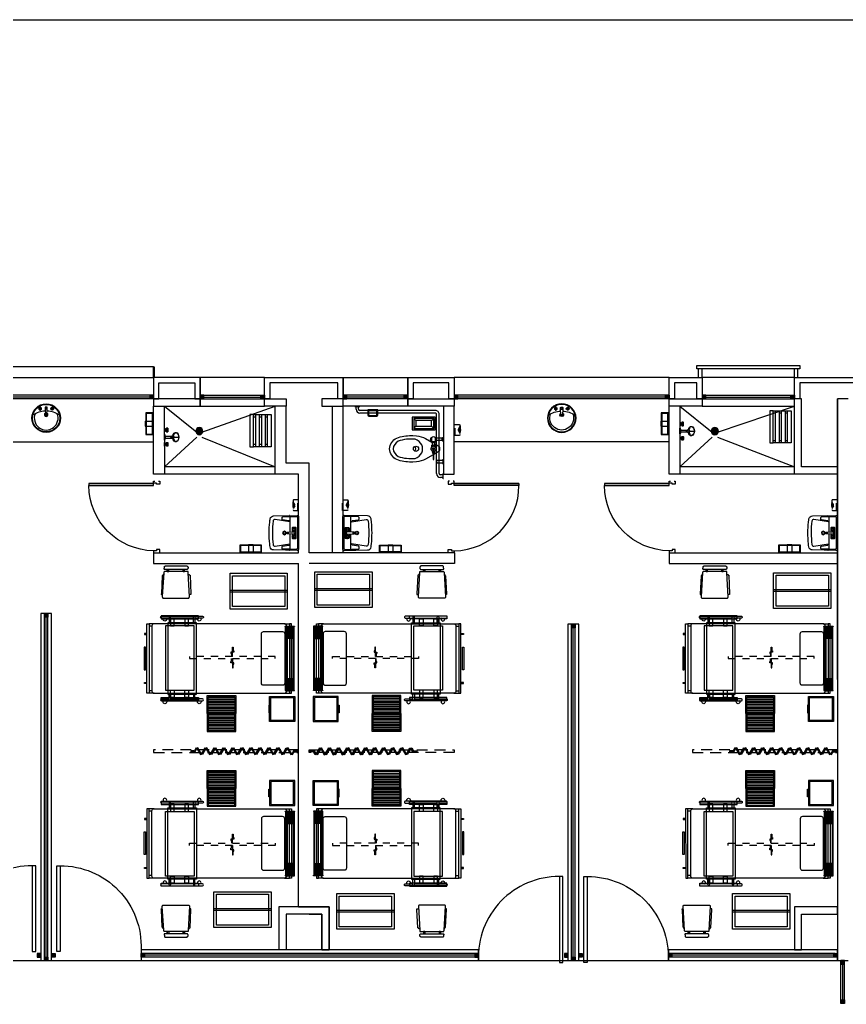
# Model space of a CAD drawing. Header units: millimetres. Extents: x 2523 to 2756, y 378 to 482.
# Drawn here: x 2687.76 to 2699.3, y 462.37 to 476.13 of the extents above; entities that cross this region are included whole.
import ezdxf

# ---------------------------------------------------------------- set-up
doc = ezdxf.new("R2010")
doc.units = ezdxf.units.MM
for name, pattern in [('H100', [0.24, 0.15, -0.09]), ('HIDDE50', [0.08, 0.05, -0.03]), ('HIDDEN2', [0.1875, 0.125, -0.0625])]:
    doc.linetypes.add(name, pattern=pattern)
doc.layers.get('Defpoints').update_dxf_attribs({"color": 8})
for name, color, linetype in [('CANCEL', 6, 'Continuous'), ('MOBILIARIO', 161, 'Continuous'), ('MOBSANIT', 161, 'Continuous'), ('PROYECC', 7, 'H100')]:
    doc.layers.add(name, color=color, linetype=linetype)

# ---------------------------------------------------------------- blocks, each defined once
blk = doc.blocks.new('PK120')
at = {"layer": 'CANCEL'}
blk.add_lwpolyline([(1.178, -0.025), (1.178, 1.175), (1.131, 1.175), (1.131, -0.025), (1.178, -0.025), (1.178, 1.165)], dxfattribs=at)
blk.add_arc((1.124, 0.05), 1.125, 89.6506, 182.5573, dxfattribs=at)
blk = doc.blocks.new('91040269')
at = {"color": 8}
for p, q in [((0, -0.05), (0, -0.083)), ((0, -0.133), (0, -0.167)), ((0.03, -0.05), (0.03, -0.083)), ((0.03, -0.133), (0.03, -0.167)), ((0.42, -0.083), (0.42, -0.05)), ((0.42, -0.167), (0.42, -0.133)), ((0.45, -0.083), (0.45, -0.05)), ((0.45, -0.167), (0.45, -0.133)), ((0, -0.217), (0, -0.25)), ((0.03, -0.217), (0.03, -0.25)), ((0.42, -0.25), (0.42, -0.217)), ((0.45, -0.25), (0.45, -0.217))]:
    blk.add_line(p, q, dxfattribs=at)
for points in [[(0.45, -0.05), (0.45, 0), (0, 0), (0, -0.05)], [(0.45, -0.133), (0.45, -0.083), (0, -0.083), (0, -0.133)], [(0.45, -0.217), (0.45, -0.167), (0, -0.167), (0, -0.217)], [(0.45, -0.25), (0.45, -0.3), (0, -0.3), (0, -0.25)]]:
    blk.add_lwpolyline(points, close=True)
blk = doc.blocks.new('CH2S')
at = {"color": 8}
for points in [[(-0.01, 0.031), (-0.013, 0.034), (-0.034, 0.012), (-0.031, 0.009)], [(0.006, 0.029), (0.003, 0.032), (-0.032, -0.004), (-0.029, -0.006)], [(0.032, 0.004), (0.029, 0.006), (-0.006, -0.03), (-0.003, -0.032)], [(0.034, -0.012), (0.031, -0.01), (0.01, -0.031), (0.013, -0.034)]]:
    blk.add_lwpolyline(points, close=True, dxfattribs=at)
for points in [[(0.022, 0.028), (0.018, 0.031), (-0.031, -0.019), (-0.027, -0.022), (0.022, 0.028)], [(0.03, 0.019), (0.027, 0.022), (-0.022, -0.028), (-0.019, -0.031), (0.03, 0.019)]]:
    blk.add_lwpolyline(points, dxfattribs=at)
for radius in [0.05, 0.04]:
    blk.add_circle((0, 0), radius)
blk = doc.blocks.new('MESA_PUENTE')
at = {"linetype": 'Continuous'}
for points in [[(-26, 59), (26, 59), (26, 55), (-26, 55)], [(-20, 45), (20, 45), (20, -45), (-20, -45)], [(-12, 55), (-7, 55), (-7, 45), (-12, 45)], [(8, 55), (13, 55), (13, 45), (8, 45)], [(-26, -59), (26, -59), (26, -55), (-26, -55)], [(-12, -55), (-7, -55), (-7, -45), (-12, -45)], [(8, -55), (13, -55), (13, -45), (8, -45)]]:
    blk.add_lwpolyline(points, close=True, dxfattribs=at)
blk = doc.blocks.new('36211652')
at = {"color": 8}
for points in [[(-0.442, -0.224), (-0.442, -0.329, -1), (-0.467, -0.329), (-0.467, 0.246, -1), (-0.442, 0.246), (-0.442, 0.139)], [(0.688, -0.224), (0.688, -0.329, 1), (0.713, -0.329), (0.713, 0.246, 1), (0.688, 0.246), (0.688, 0.139)]]:
    blk.add_lwpolyline(points, format="xyb", dxfattribs=at)
for points in [[(-0.377, 0.119), (-0.452, 0.119, -1), (-0.452, 0.139), (-0.377, 0.139)], [(0.623, 0.119), (0.698, 0.119, 1), (0.698, 0.139), (0.623, 0.139)], [(-0.377, -0.201), (-0.452, -0.201, 1), (-0.452, -0.221), (-0.377, -0.221)], [(0.623, -0.201), (0.698, -0.201, -1), (0.698, -0.221), (0.623, -0.221)]]:
    blk.add_lwpolyline(points, format="xyb")
blk.add_lwpolyline([(-0.377, -0.241), (-0.377, 0.159), (0.623, 0.159), (0.623, -0.241)], close=True)
for points in [[(-0.442, 0.119), (-0.442, -0.201)], [(0.688, 0.119), (0.688, -0.201)]]:
    blk.add_lwpolyline(points, dxfattribs=at)
for centre in [(-0.484, 0.199), (0.671, 0.199), (-0.484, -0.281), (0.671, -0.281)]:
    blk.add_arc(centre, 0.025, 45.573, 314.427, dxfattribs=at)
blk = doc.blocks.new('37830054')
for points in [[(0.6, 0.015), (0.6, 0.145), (0.59, 0.145), (0.59, 0.095), (0.58, 0.095), (0.58, 0.075), (0.6, 0.075), (0.61, 0.075), (0.62, 0.075), (0.62, 0.055), (0.61, 0.055), (0.61, 0.015)], [(0.6, -0.015), (0.6, -0.145), (0.59, -0.145), (0.59, -0.095), (0.58, -0.095), (0.58, -0.075), (0.6, -0.075), (0.61, -0.075), (0.62, -0.075), (0.62, -0.055), (0.61, -0.055), (0.61, -0.015)]]:
    blk.add_lwpolyline(points)
at = {"color": 8, "linetype": 'HIDDE50'}
blk.add_lwpolyline([(0, -0.015), (0, 0.015), (1.2, 0.015), (1.2, -0.015)], close=True, dxfattribs=at)
blk = doc.blocks.new('BU')
for points in [[(0, -0.175), (0.35, -0.175), (0.35, 0.175), (0, 0.175)], [(0.016, -0.16), (0.335, -0.16), (0.335, 0.16), (0.016, 0.16)], [(0.35, 0.053), (0.361, 0.053), (0.361, -0.053), (0.35, -0.053)]]:
    blk.add_lwpolyline(points, close=True)
blk = doc.blocks.new('31640053')
at = {"color": 8}
for p, q in [((-0.939, 0.458), (-1.009, 0.458)), ((-0.969, 0.423), (-1.009, 0.423)), ((0.881, 0.458), (0.951, 0.458)), ((0.911, 0.423), (0.951, 0.423)), ((-0.969, -0.477), (-1.009, -0.477)), ((-0.939, -0.512), (-1.009, -0.512)), ((0.881, -0.512), (0.951, -0.512)), ((0.911, -0.477), (0.951, -0.477))]:
    blk.add_line(p, q, dxfattribs=at)
for points in [[(-1.009, -0.512), (-1.039, -0.512), (-1.039, 0.458), (-1.009, 0.458)], [(0.951, -0.512), (0.981, -0.512), (0.981, 0.458), (0.951, 0.458)]]:
    blk.add_lwpolyline(points, close=True)
blk.add_lwpolyline([(0.881, 0.458, -0.414214), (0.911, 0.428), (0.911, -0.482, -0.414214), (0.881, -0.512), (-0.939, -0.512, -0.414214), (-0.969, -0.482), (-0.969, 0.428, -0.414214), (-0.939, 0.458)], format="xyb", close=True)
blk.add_lwpolyline([(-0.944, -0.372, 0.414214), (-0.914, -0.402), (-0.649, -0.402, 0.414214), (-0.619, -0.372), (-0.619, 0.318, 0.414214), (-0.649, 0.348), (-0.914, 0.348, 0.414214), (-0.944, 0.318)], format="xyb", close=True, dxfattribs=at)
for points in [[(0.981, 0.323), (1.016, 0.323), (1.016, 0.308), (0.981, 0.308)], [(0.981, -0.377), (1.016, -0.377), (1.016, -0.362), (0.981, -0.362)]]:
    blk.add_lwpolyline(points)
at = {"layer": 'MOBILIARIO'}
blk.add_lwpolyline([(1, -0.188), (1, 0.129), (1.02, 0.129), (1.02, -0.188)], close=True, dxfattribs=at)
blk = doc.blocks.new('33520105')
at = {"color": 8}
for p, q in [((-0.195, 0.214), (0.175, 0.214)), ((-0.195, 0.192), (0.175, 0.192)), ((-0.195, 0.17), (0.175, 0.17)), ((-0.195, 0.148), (0.175, 0.148)), ((-0.195, 0.126), (0.175, 0.126)), ((-0.195, 0.104), (0.175, 0.104)), ((-0.195, 0.082), (0.175, 0.082)), ((-0.195, 0.06), (0.175, 0.06)), ((-0.195, 0.038), (0.175, 0.038)), ((-0.195, -0.036), (0.175, -0.036)), ((-0.195, -0.058), (0.175, -0.058)), ((-0.195, -0.08), (0.175, -0.08)), ((-0.195, -0.102), (0.175, -0.102)), ((-0.195, -0.124), (0.175, -0.124)), ((-0.195, -0.146), (0.175, -0.146)), ((-0.195, -0.168), (0.175, -0.168)), ((-0.195, -0.19), (0.175, -0.19)), ((-0.195, -0.212), (0.175, -0.212))]:
    blk.add_line(p, q, dxfattribs=at)
blk.add_lwpolyline([(-0.21, 0.001), (0.19, 0.001), (0.19, 0.251), (-0.21, 0.251)], close=True)
for points in [[(-0.195, 0.236), (-0.195, 0.016), (0.175, 0.016), (0.175, 0.236)], [(-0.195, -0.234), (-0.195, -0.014), (0.175, -0.014), (0.175, -0.234)]]:
    blk.add_lwpolyline(points, close=True, dxfattribs=at)
blk.add_lwpolyline([(0.19, 0.001), (0.19, -0.249), (-0.21, -0.249), (-0.21, 0.001)], dxfattribs=at)
blk = doc.blocks.new('76190058G')
for points in [[(0.06, -0.007), (0.01, -0.007), (0.01, 0.008), (0.069, 0.008), (0.096, -0.04), (0.083, -0.047)], [(0.159, 0.04), (0.109, -0.047), (0.096, -0.04), (0.146, 0.047)], [(0.159, 0.04), (0.209, -0.047), (0.222, -0.04), (0.172, 0.047)], [(0.285, 0.04), (0.235, -0.047), (0.222, -0.04), (0.272, 0.047)], [(0.285, 0.04), (0.335, -0.047), (0.348, -0.04), (0.298, 0.047)], [(0.411, 0.04), (0.361, -0.047), (0.348, -0.04), (0.398, 0.047)], [(0.411, 0.04), (0.461, -0.047), (0.474, -0.04), (0.424, 0.047)], [(0.537, 0.04), (0.487, -0.047), (0.474, -0.04), (0.524, 0.047)], [(0.537, 0.04), (0.587, -0.047), (0.6, -0.04), (0.55, 0.047)], [(0.663, 0.04), (0.613, -0.047), (0.6, -0.04), (0.65, 0.047)], [(0.663, 0.04), (0.713, -0.047), (0.726, -0.04), (0.676, 0.047)], [(0.789, 0.04), (0.739, -0.047), (0.726, -0.04), (0.776, 0.047)], [(0.789, 0.04), (0.839, -0.047), (0.852, -0.04), (0.802, 0.047)], [(0.915, 0.04), (0.865, -0.047), (0.852, -0.04), (0.902, 0.047)], [(0.915, 0.04), (0.965, -0.047), (0.978, -0.04), (0.928, 0.047)], [(1.041, 0.04), (0.991, -0.047), (0.978, -0.04), (1.028, 0.047)], [(1.041, 0.04), (1.091, -0.047), (1.104, -0.04), (1.054, 0.047)], [(1.167, 0.04), (1.117, -0.047), (1.104, -0.04), (1.154, 0.047)], [(1.167, 0.04), (1.217, -0.047), (1.23, -0.04), (1.18, 0.047)], [(1.293, 0.04), (1.243, -0.047), (1.23, -0.04), (1.28, 0.047)], [(1.293, 0.04), (1.343, -0.047), (1.356, -0.04), (1.306, 0.047)], [(1.419, 0.04), (1.369, -0.047), (1.356, -0.04), (1.406, 0.047)], [(1.454, 0.008), (1.504, 0.008), (1.504, -0.007), (1.446, -0.007), (1.419, 0.04), (1.432, 0.047)]]:
    blk.add_lwpolyline(points, close=True)
at = {"layer": 'PROYECC', "color": 252}
blk.add_lwpolyline([(0, 0.019), (2.024, 0.019), (2.024, -0.019), (0, -0.019)], close=True, dxfattribs=at)
blk = doc.blocks.new('SILLA_FIJA_A__APIL_')
at = {"linetype": 'Continuous'}
for p, q in [((-18, 12), (-21, 12)), ((-18, 10), (-21, 10)), ((-18, -10), (-21, -10)), ((-18, -12), (-21, -12))]:
    blk.add_line(p, q, dxfattribs=at)
for points in [[(-23, 16), (-24, 16), (-25, 16), (-25.29, 15.71), (-25.45, 15.53), (-25.59, 15.34), (-25.71, 15.14), (-25.82, 14.93), (-25.9, 14.7), (-25.95, 14.47), (-25.99, 14.24), (-26, 14), (-26, -15), (-25.98, -15.19), (-25.92, -15.38), (-25.83, -15.56), (-25.71, -15.71), (-25.56, -15.83), (-25.38, -15.92), (-25.2, -15.98), (-25, -16), (-24.98, -16.19), (-24.92, -16.38), (-24.83, -16.56), (-24.71, -16.71), (-24.56, -16.83), (-24.38, -16.92), (-24.2, -16.98), (-24, -17), (-23, -17), (-22.76, -16.99), (-22.53, -16.95), (-22.3, -16.9), (-22.07, -16.82), (-21.86, -16.71), (-21.66, -16.59), (-21.46, -16.45), (-21.29, -16.29), (-21, -16), (-21, -15), (-21, 15), (-21, 16), (-21.22, 16.17), (-21.46, 16.3), (-21.72, 16.38), (-22, 16.41), (-22.28, 16.38), (-22.54, 16.3), (-22.78, 16.17), (-23, 16)], [(-18, 14), (-18, 16), (-17.71, 16.29), (-17.54, 16.45), (-17.34, 16.59), (-17.14, 16.71), (-16.93, 16.82), (-16.7, 16.9), (-16.47, 16.95), (-16.24, 16.99), (-16, 17), (17, 19), (17.24, 18.99), (17.47, 18.95), (17.7, 18.9), (17.93, 18.82), (18.14, 18.71), (18.34, 18.59), (18.54, 18.45), (18.71, 18.29), (19, 18), (19, 16), (19, -17), (19, -18), (18.71, -18.29), (18.54, -18.45), (18.34, -18.59), (18.14, -18.71), (17.93, -18.82), (17.7, -18.9), (17.47, -18.95), (17.24, -18.99), (17, -19), (-16, -17), (-18, -17), (-18, -15), (-18, 14)], [(-21, 12), (-18, 12), (-18, 10), (-21, 10)], [(-21, -10), (-18, -10), (-18, -12), (-21, -12)]]:
    blk.add_lwpolyline(points, close=True, dxfattribs=at)
for points in [[(-14, 17), (-13.98, 17.19), (-13.92, 17.38), (-13.83, 17.56), (-13.71, 17.71), (-13.56, 17.83), (-13.38, 17.92), (-13.2, 17.98), (-13, 18), (-12, 19), (13, 20), (13.03, 20.12), (13.08, 20.23), (13.16, 20.32), (13.26, 20.38), (13.38, 20.41), (13.5, 20.4), (13.61, 20.36), (13.71, 20.29), (14, 20), (14, 19)], [(-14, -17), (-14, -18), (-13.98, -18.19), (-13.92, -18.38), (-13.83, -18.56), (-13.71, -18.71), (-13.56, -18.83), (-13.38, -18.92), (-13.2, -18.98), (-13, -19), (-13, -20), (13, -21), (14, -21), (14, -20), (14, -19)]]:
    blk.add_lwpolyline(points, dxfattribs=at)
blk = doc.blocks.new('92404449')
for p, q in [((-0.445, -0.029), (0.445, -0.029)), ((-0.445, -0.151), (0.445, -0.151))]:
    blk.add_line(p, q)
at = {"color": 8}
for p, q in [((-0.445, -0.036), (0.445, -0.036)), ((-0.445, -0.046), (-0.28, -0.046)), ((-0.445, -0.056), (-0.28, -0.056)), ((-0.445, -0.066), (-0.28, -0.066)), ((-0.445, -0.076), (-0.28, -0.076)), ((-0.445, -0.086), (-0.28, -0.086)), ((-0.445, -0.096), (-0.28, -0.096)), ((-0.445, -0.106), (-0.28, -0.106)), ((-0.445, -0.116), (-0.28, -0.116)), ((-0.445, -0.126), (0.445, -0.126)), ((-0.445, -0.136), (0.445, -0.136)), ((0.28, -0.046), (0.445, -0.046)), ((0.28, -0.056), (0.445, -0.056)), ((0.28, -0.066), (0.445, -0.066)), ((0.28, -0.076), (0.445, -0.076)), ((0.28, -0.086), (0.445, -0.086)), ((0.28, -0.096), (0.445, -0.096)), ((0.28, -0.106), (0.445, -0.106)), ((0.28, -0.116), (0.445, -0.116)), ((-0.445, -0.146), (0.445, -0.146))]:
    blk.add_line(p, q, dxfattribs=at)
for points in [[(-0.45, -0.024), (-0.445, -0.024), (-0.445, -0.156), (-0.45, -0.156)], [(-0.28, -0.041), (0.28, -0.041), (0.28, -0.126), (-0.28, -0.126)], [(0.45, -0.024), (0.445, -0.024), (0.445, -0.156), (0.45, -0.156)]]:
    blk.add_lwpolyline(points, close=True)
blk = doc.blocks.new('BASINETE')
for p, q in [((0.8, 0.013), (0, 0.013)), ((0.8, -0.012), (0, -0.012))]:
    blk.add_line(p, q)
for points in [[(0.8, -0.25), (0.8, 0.25), (0, 0.25), (0, -0.25)], [(0.765, -0.215), (0.765, 0.215), (0.035, 0.215), (0.035, -0.215)]]:
    blk.add_lwpolyline(points, close=True)
blk = doc.blocks.new('P100')
at = {"color": 2}
blk.add_lwpolyline([(0.032, 0.988), (0.032, 0.085), (0.032, 0.988), (0.059, 0.988), (0.059, 0.085), (0.032, 0.085)], close=True, dxfattribs=at)
for points in [[(0, 0.016), (0, 0), (0.043, 0), (0.043, 0.044), (0.028, 0.044), (0.028, 0.085), (0, 0.085), (0, 0.068)], [(1, 0.016), (1, 0), (0.957, 0), (0.957, 0.044), (0.972, 0.044), (0.972, 0.085), (1, 0.085), (1, 0.068)]]:
    blk.add_lwpolyline(points, dxfattribs=at)
at = {"color": 8}
blk.add_arc((0.061, 0.077), 0.911, 0.5211, 90.1059, dxfattribs=at)
blk = doc.blocks.new('OB065JS')
blk.add_line((-0.07, -0.014), (0.07, -0.014))
blk.add_lwpolyline([(-0.07, -0.003), (-0.07, -0.07, 0.414214), (-0.049, -0.092), (0.049, -0.092, 0.414214), (0.07, -0.07), (0.07, -0.003)], format="xyb", close=True)
at = {"color": 8}
blk.add_lwpolyline([(-0.058, -0.014), (-0.058, -0.067, 0.414214), (-0.041, -0.084), (0.041, -0.084, 0.414214), (0.058, -0.067), (0.058, -0.014)], format="xyb", dxfattribs=at)
blk = doc.blocks.new('A$C2FAA7003')
for p, q in [((0.165, -0.13), (0.165, 0)), ((0.165, -0.15), (0.165, -0.14)), ((0.265, -0.13), (0.265, 0)), ((0.265, -0.15), (0.265, -0.14))]:
    blk.add_line(p, q)
for points in [[(0.44, -0.14), (-0.01, -0.14), (-0.01, 0.01), (0.44, 0.01)], [(0.43, -0.13), (0, -0.13), (0, 0), (0.43, 0)]]:
    blk.add_lwpolyline(points, close=True)
blk.add_lwpolyline([(0.265, -0.15), (0.165, -0.15)])
blk = doc.blocks.new('A$C13D72097')
at = {"linetype": 'HIDDEN2', "ltscale": 0.5}
for p, q in [((-0.046, 0.06), (-0.092, 0.014)), ((-0.092, 0), (0, -0.092)), ((0.053, -0.053), (-0.053, 0.053)), ((0.06, -0.046), (-0.046, 0.06)), ((-0.038, -0.025), (-0.079, -0.013)), ((-0.048, -0.044), (-0.036, -0.032)), ((-0.044, -0.048), (-0.032, -0.036)), ((-0.025, -0.038), (-0.013, -0.079)), ((0.014, -0.092), (0.06, -0.046))]:
    blk.add_line(p, q, dxfattribs=at)
for centre, radius, start, end in [((-0.085, 0.007), 0.01, 135, 225), ((0.236, 0.236), 0.404, 215.7351, 234.2649), ((-0.039, -0.029), 0.004, 315, 73.2347), ((-0.029, -0.039), 0.004, 16.7653, 135), ((0.007, -0.085), 0.01, 225, 315)]:
    blk.add_arc(centre, radius, start, end, dxfattribs=at)
blk = doc.blocks.new('LVVZ1VS')
at = {"color": 8}
blk.add_line((0.012, -0.143), (-0.012, -0.143), dxfattribs=at)
for points in [[(0.24, -0.348), (0.245, -0.02, 0.418008), (0.225, 0), (-0.225, 0, 0.421093), (-0.245, -0.02), (-0.237, -0.349, 0.362961), (-0.195, -0.397, 0.013873), (-0.151, -0.403, 0.023993), (0.002, -0.41, 0.024799), (0.151, -0.403, 0.015126), (0.198, -0.396, 0.364514)], [(-0.075, -0.068, -0.247805), (-0.057, -0.086, 0.116963), (-0.045, -0.086, -0.247805), (-0.027, -0.068, 0.116963), (-0.027, -0.056, -0.247805), (-0.045, -0.038, 0.116963), (-0.057, -0.038, -0.247805), (-0.075, -0.056, 0.116963)], [(0.012, -0.14), (0.018, -0.069, 0.015831), (0.018, -0.069), (0.018, -0.042, 0.414214), (0.014, -0.038), (-0.014, -0.038, 0.414214), (-0.018, -0.042), (-0.018, -0.069, 0.015831), (-0.018, -0.069), (-0.012, -0.14, -0.015831), (-0.012, -0.141), (-0.012, -0.159, 0.414214), (-0.008, -0.163), (0.008, -0.163, 0.414214), (0.012, -0.159), (0.012, -0.141, -0.015831)], [(0.075, -0.068, 0.247805), (0.057, -0.086, -0.116963), (0.045, -0.086, 0.247805), (0.027, -0.068, -0.116963), (0.027, -0.056, 0.247805), (0.045, -0.038, -0.116963), (0.057, -0.038, 0.247805), (0.075, -0.056, -0.116963)]]:
    blk.add_lwpolyline(points, format="xyb", close=True)
for points in [[(0.243, -0.127, -0.408931), (0.24, -0.13), (0.231, -0.13, -0.419516), (0.228, -0.126), (0.229, -0.035, 0.49024), (0.209, -0.015), (-0.209, -0.015, 0.425911), (-0.229, -0.035), (-0.228, -0.126, -0.419516), (-0.231, -0.13), (-0.239, -0.13, -0.408931), (-0.242, -0.127)], [(0.144, -0.115, -0.368916), (0.154, -0.123), (0.189, -0.327, -0.428122), (0.167, -0.356, -0.027474), (0.002, -0.365, -0.026047), (-0.163, -0.356, -0.428854), (-0.185, -0.328), (-0.154, -0.123, -0.368908), (-0.144, -0.115), (-0.015, -0.115)], [(-0.017, -0.089), (-0.069, -0.089, -0.414214), (-0.078, -0.08), (-0.078, -0.044, -0.414214), (-0.069, -0.034), (0.068, -0.034, -0.414214), (0.078, -0.044), (0.078, -0.08, -0.414214), (0.068, -0.089), (0.017, -0.089)]]:
    blk.add_lwpolyline(points, format="xyb")
for points in [[(-0.228, -0.115), (-0.144, -0.115)], [(0.144, -0.115), (0.228, -0.115)]]:
    blk.add_lwpolyline(points, dxfattribs=at)
for points in [[(-0.228, -0.126), (-0.226, -0.22, 0.408931), (-0.216, -0.23), (-0.195, -0.23, 0.368908), (-0.185, -0.222), (-0.172, -0.138, -0.336277), (-0.162, -0.13), (-0.155, -0.13)], [(0.155, -0.13), (0.162, -0.13, -0.262297), (0.172, -0.138), (0.185, -0.222, 0.368908), (0.195, -0.23), (0.216, -0.23, 0.408931), (0.226, -0.22), (0.228, -0.126)]]:
    blk.add_lwpolyline(points, format="xyb", dxfattribs=at)
blk.add_lwpolyline([(0.015, -0.115), (0.144, -0.115)])
for centre, radius in [((-0.051, -0.062), 0.00337), ((-0.051, -0.062), 0.00337), ((0, -0.049), 0.00515), ((0.051, -0.062), 0.00337), ((0.051, -0.062), 0.00337)]:
    blk.add_circle(centre, radius)
for radius in [0.025, 0.0175]:
    blk.add_circle((0, -0.198), radius, dxfattribs=at)
for centre, start, end in [((-0.051, -0.062), 106.4867, 163.5133), ((-0.051, -0.062), 196.4867, 253.5133), ((-0.051, -0.062), 16.4867, 73.5133), ((-0.051, -0.062), 286.4867, 343.5133), ((0.051, -0.062), 106.4867, 163.5133), ((0.051, -0.062), 196.4867, 253.5133), ((0.051, -0.062), 16.4867, 73.5133), ((0.051, -0.062), 286.4867, 343.5133)]:
    blk.add_arc(centre, 0.0225, start, end, dxfattribs=at)
blk = doc.blocks.new('OB046RS')
at = {"color": 8}
for p, q in [((-0.125, -0.002), (-0.075, -0.002)), ((-0.125, -0.028), (-0.107, -0.028)), ((-0.125, -0.047), (-0.107, -0.047)), ((-0.112, -0.007), (-0.112, -0.005)), ((-0.092, -0.028), (-0.075, -0.028)), ((-0.092, -0.047), (-0.075, -0.047)), ((-0.088, -0.007), (-0.088, -0.005)), ((0.125, -0.002), (0.075, -0.002)), ((0.092, -0.028), (0.075, -0.028)), ((0.092, -0.047), (0.075, -0.047)), ((0.088, -0.007), (0.088, -0.005)), ((0.125, -0.028), (0.107, -0.028)), ((0.125, -0.047), (0.107, -0.047)), ((0.112, -0.007), (0.112, -0.005))]:
    blk.add_line(p, q, dxfattribs=at)
for p, q in [((-0.016, -0.105), (-0.016, -0.126)), ((-0.012, -0.01), (-0.012, -0.105)), ((0.016, -0.105), (0.016, -0.125))]:
    blk.add_line(p, q)
at = {"color": 8, "linetype": 'Continuous'}
blk.add_line((0, -0.134), (0, -0.199), dxfattribs=at)
for points in [[(-0.125, 0), (-0.125, -0.002, -0.061783), (-0.112, -0.005), (-0.087, -0.005, -0.061233), (-0.075, -0.002), (-0.075, 0)], [(0.04, 0), (-0.04, 0, 0.039972), (-0.04, -0.001, 0.265446), (-0.038, -0.003, 0.073458), (-0.028, -0.007, 0.034708), (-0.016, -0.009, 0.025222), (0, -0.01, 0.025222), (0.016, -0.009, 0.034708), (0.028, -0.007, 0.073458), (0.038, -0.003, 0.265446), (0.04, -0.001, 0.265446)], [(0.125, 0), (0.125, -0.002, 0.061783), (0.112, -0.005), (0.087, -0.005, 0.061233), (0.075, -0.002), (0.075, 0)]]:
    blk.add_lwpolyline(points, format="xyb")
for points in [[(-0.075, -0.047, -0.061233), (-0.087, -0.05), (-0.112, -0.05, -0.061233), (-0.125, -0.047), (-0.125, -0.028, -0.061233), (-0.112, -0.025), (-0.087, -0.025, -0.061233), (-0.075, -0.028)], [(0.075, -0.047, 0.061233), (0.087, -0.05), (0.112, -0.05, 0.061233), (0.125, -0.047), (0.125, -0.028, 0.061233), (0.112, -0.025), (0.087, -0.025, 0.061233), (0.075, -0.028)]]:
    blk.add_lwpolyline(points, format="xyb", close=True)
for points in [[(-0.112, -0.025), (-0.112, -0.007), (-0.087, -0.007), (-0.087, -0.025)], [(0.112, -0.025), (0.112, -0.007), (0.087, -0.007), (0.087, -0.025)]]:
    blk.add_lwpolyline(points, close=True)
at = {"color": 8}
for points in [[(-0.092, -0.028), (-0.107, -0.028), (-0.107, -0.047), (-0.092, -0.047)], [(0.092, -0.028), (0.107, -0.028), (0.107, -0.047), (0.092, -0.047)]]:
    blk.add_lwpolyline(points, close=True, dxfattribs=at)
blk.add_lwpolyline([(0.012, -0.01), (0.012, -0.105)])
for centre, start, end in [((-0.107, -0.022), 210.2858, 262.3048), ((-0.107, -0.053), 97.6952, 149.7142), ((-0.093, -0.022), 277.6952, 329.7142), ((-0.093, -0.053), 30.2858, 82.3048), ((0.093, -0.022), 210.2858, 262.3048), ((0.093, -0.053), 97.6952, 149.7142), ((0.107, -0.022), 277.6952, 329.7142), ((0.107, -0.053), 30.2858, 82.3048)]:
    blk.add_arc(centre, 0.00685, start, end, dxfattribs=at)
for centre, major_axis, ratio, start_param, end_param in [((0, -0.159), (0.0661, 0), 0.651718, 1.818826, 7.605952), ((0, -0.105), (0.0162, 0), 0.527636, 2.382421, 7.061397), ((0, -0.125), (-0.0162, 0), 0.527636, 6.283185, 9.424778)]:
    blk.add_ellipse(centre, major_axis=major_axis, ratio=ratio, start_param=start_param, end_param=end_param)
at = {"color": 8, "linetype": 'Continuous'}
for centre, major_axis, start_param, end_param in [((0, -0.085), (-0.0117, 0), 0, 3.141593), ((0, -0.105), (0.0117, 0), 3.141593, 6.283185)]:
    blk.add_ellipse(centre, major_axis=major_axis, ratio=0.492669, start_param=start_param, end_param=end_param, dxfattribs=at)
for points, knots in [([(-0.016, -0.12), (-0.033, -0.123), (-0.047, -0.13), (-0.07, -0.155), (-0.064, -0.177), (-0.02, -0.202), (0.016, -0.203), (0.063, -0.179), (0.07, -0.158), (0.049, -0.131), (0.034, -0.123), (0.016, -0.12)], [1.841048, 1.841048, 1.841048, 1.841048, 2.612133, 2.612133, 3.991744, 3.991744, 5.371356, 5.371356, 6.750968, 6.750968, 7.599415, 7.599415, 7.599415, 7.599415]), ([(-0.016, -0.125), (-0.016, -0.125), (-0.023, -0.131), (-0.035, -0.137), (-0.047, -0.139), (-0.055, -0.14)], [3.6028153, 3.6028153, 3.6028153, 3.6028153, 3.9917443, 3.9917443, 4.5563439, 4.5563439, 4.5563439, 4.5563439]), ([(0.016, -0.125), (0.016, -0.125), (0.023, -0.131), (0.035, -0.137), (0.047, -0.139), (0.055, -0.14)], [3.6028153, 3.6028153, 3.6028153, 3.6028153, 3.9917443, 3.9917443, 4.5563439, 4.5563439, 4.5563439, 4.5563439])]:
    blk.add_open_spline(points, degree=3, knots=knots, dxfattribs=at)
blk = doc.blocks.new('A$C730E3545')
for p, q in [((0.32, 0.18), (0, 0.18)), ((0, 0.18), (0, 0)), ((0.3, 0.16), (0.02, 0.16)), ((0.05, 0.13), (0.02, 0.16)), ((0.02, 0.16), (0.02, 0.02)), ((0.3, 0.16), (0.27, 0.13)), ((0.3, 0.02), (0.3, 0.16)), ((0.32, 0), (0.32, 0.18)), ((0, 0), (0.32, 0)), ((0.05, 0.05), (0.02, 0.02)), ((0.02, 0.02), (0.3, 0.02)), ((0.27, 0.13), (0.05, 0.13)), ((0.05, 0.13), (0.05, 0.05)), ((0.05, 0.05), (0.27, 0.05)), ((0.27, 0.05), (0.27, 0.13)), ((0.3, 0.02), (0.27, 0.05))]:
    blk.add_line(p, q)
blk = doc.blocks.new('A$C05C22262')
for p, q in [((0.037, 0.735), (0.037, 0.644)), ((0.067, 0.735), (0.067, 0.644)), ((0.135, 0.63), (0.098, 0.63)), ((0.135, 0.599), (0.098, 0.599))]:
    blk.add_line(p, q)
at = {"color": 8}
for p, q in [((0.038, 0.735), (0.038, 0.742)), ((0.052, 0.735), (0.052, 0.742)), ((0.066, 0.735), (0.066, 0.742)), ((0.033, 0.586), (0.033, 0.584)), ((0.037, 0.579), (0.037, 0.584)), ((0.052, 0.579), (0.052, 0.584)), ((0.067, 0.579), (0.067, 0.584)), ((0.071, 0.586), (0.071, 0.584)), ((0.098, 0.632), (0.085, 0.632)), ((0.085, 0.615), (0.098, 0.615)), ((0.098, 0.598), (0.085, 0.598)), ((0.19, 0.615), (0.18, 0.615)), ((0.185, 0.61), (0.185, 0.62)), ((0.221, 0.627), (0.218, 0.627)), ((0.221, 0.603), (0.218, 0.603)), ((0.234, 0.624), (0.221, 0.624)), ((0.234, 0.615), (0.221, 0.615)), ((0.234, 0.606), (0.221, 0.606))]:
    blk.add_line(p, q, dxfattribs=at)
for points in [[(0.025, 0.75), (0.079, 0.75, -0.443315), (0.071, 0.742), (0.033, 0.742, -0.443315)], [(0.049, 0.579), (0.056, 0.579), (0.056, 0.577, -0.414214), (0.054, 0.575), (0.051, 0.575, -0.414214), (0.049, 0.577)], [(0.254, 0.611), (0.329, 0.609, 0.421553), (0.334, 0.614), (0.334, 0.616, 0.421553), (0.329, 0.621), (0.254, 0.619)]]:
    blk.add_lwpolyline(points, format="xyb", close=True, dxfattribs=at)
for points in [[(0.072, 0.742), (0.072, 0.735), (0.033, 0.735), (0.033, 0.742)], [(0.032, 0.584), (0.073, 0.584), (0.073, 0.579), (0.032, 0.579)], [(0.198, 0.622), (0.198, 0.607), (0.185, 0.6), (0.172, 0.607), (0.172, 0.622), (0.185, 0.63)], [(0.234, 0.599), (0.221, 0.599), (0.221, 0.631), (0.234, 0.631)], [(0.247, 0.604), (0.234, 0.604), (0.234, 0.626), (0.247, 0.626)], [(0.254, 0.608), (0.247, 0.608), (0.247, 0.622), (0.254, 0.622)]]:
    blk.add_lwpolyline(points, close=True, dxfattribs=at)
for points in [[(0.112, 0.63), (0.133, 0.668, -0.290731), (0.183, 0.7), (0.185, 0.7), (0.187, 0.7, -0.290731), (0.237, 0.668), (0.264, 0.619)], [(0.269, 0.611), (0.328, 0.505, -0.085425), (0.366, 0.379), (0.37, 0.328), (0.37, 0.304, -0.095638), (0.336, 0.101, -0.260174), (0.185, 0, -0.260174), (0.034, 0.101, -0.095638), (0, 0.304), (0, 0.328), (0.004, 0.379, -0.085425), (0.042, 0.505), (0.091, 0.592)], [(0.085, 0.635, 0.154601), (0.073, 0.644), (0.032, 0.644, 0.455032), (0.032, 0.586), (0.071, 0.586, 0.259938), (0.085, 0.595)]]:
    blk.add_lwpolyline(points, format="xyb")
blk.add_lwpolyline([(0.085, 0.592), (0.085, 0.638), (0.098, 0.638), (0.098, 0.592)], close=True)
blk.add_lwpolyline([(0.159, 0.592), (0.135, 0.592), (0.135, 0.638), (0.159, 0.638)])
blk.add_lwpolyline([(0.185, 0.463, 0.094025), (0.131, 0.451, 0.231007), (0.052, 0.359), (0.052, 0.359, 0.115347), (0.08, 0.121, 0.246972), (0.185, 0.05, 0.246972), (0.29, 0.121, 0.115347), (0.318, 0.359), (0.318, 0.359, 0.231007), (0.239, 0.451, 0.094025)], format="xyb", close=True)
for radius in [0.035, 0.0095]:
    blk.add_circle((0.185, 0.615), radius)
blk.add_circle((0.185, 0.37), 0.0362, dxfattribs=at)
blk.add_arc((0.185, 0.331), 0.0362, 32.8341, 147.1659, dxfattribs=at)
blk = doc.blocks.new('WC')
at = {"layer": 'MOBSANIT', "rotation": 180}
blk.add_blockref('A$C05C22262', (0.17, 0.75), dxfattribs=at)
blk = doc.blocks.new('A$C6D5A01A4')
for p, q in [((-0.376, 0.506), (-0.376, 0.512)), ((-0.376, 0.506), (-0.304, 0.506)), ((-0.376, 0.506), (-0.304, 0.506)), ((-0.358, 0.467), (-0.358, 0.506)), ((-0.322, 0.467), (-0.322, 0.506)), ((-0.304, 0.506), (-0.304, 0.512)), ((-0.304, 0.506), (-0.304, 0.512)), ((0.75, 0.45), (-0.304, 0.45)), ((0.75, 0.414), (-0.304, 0.414)), ((0.767, -0.433), (0.767, 0.396)), ((0.803, -0.433), (0.803, 0.396)), ((0.86, -0.451), (0.821, -0.451)), ((0.86, -0.486), (0.821, -0.486))]:
    blk.add_line(p, q)
blk.add_lwpolyline([(0.86, -0.248), (0.785, -0.248, 1), (0.785, -0.283), (0.86, -0.283)], format="xyb")
for points in [[(0.865, -0.301), (0.86, -0.301), (0.86, -0.23), (0.865, -0.23)], [(0.865, -0.504), (0.86, -0.504), (0.86, -0.433), (0.865, -0.433)]]:
    blk.add_lwpolyline(points)
for centre, radius, start, end in [((-0.304, 0.467), 0.0533, 180, 270), ((-0.304, 0.467), 0.0178, 180, 270), ((0.75, 0.396), 0.0533, 360, 90), ((0.75, 0.396), 0.0178, 360, 90), ((0.821, -0.433), 0.0533, 180, 270), ((0.821, -0.433), 0.0178, 180, 270)]:
    blk.add_arc(centre, radius, start, end)
blk = doc.blocks.new('A$C4AA2731D')
at = {"color": 8}
for p, q in [((0.148, 0.117), (0.164, 0.117)), ((0.079, 0.053), (0.103, 0.053)), ((0.091, 0.065), (0.091, 0.042)), ((0.144, 0.058), (0.168, 0.058)), ((0.233, 0.053), (0.21, 0.053)), ((0.221, 0.065), (0.221, 0.042))]:
    blk.add_line(p, q, dxfattribs=at)
for points in [[(0.148, 0.117), (0.144, 0.058, 0.015831), (0.144, 0.058), (0.144, 0.041, 0.414214), (0.147, 0.038), (0.165, 0.038, 0.414214), (0.168, 0.041), (0.168, 0.058, 0.015831), (0.168, 0.058), (0.164, 0.117, -0.015831), (0.164, 0.117), (0.164, 0.129, 0.414214), (0.161, 0.131), (0.151, 0.131, 0.414214), (0.148, 0.129), (0.148, 0.117, -0.015831)], [(0.076, 0.057, 0.247805), (0.087, 0.069, -0.116963), (0.095, 0.069, 0.247805), (0.106, 0.057, -0.116963), (0.106, 0.05, 0.247805), (0.095, 0.038, -0.116963), (0.087, 0.038, 0.247805), (0.076, 0.05, -0.116963)], [(0.237, 0.057, -0.247805), (0.225, 0.069, 0.116963), (0.218, 0.069, -0.247805), (0.206, 0.057, 0.116963), (0.206, 0.05, -0.247805), (0.218, 0.038, 0.116963), (0.225, 0.038, -0.247805), (0.237, 0.05, 0.116963)]]:
    blk.add_lwpolyline(points, format="xyb", close=True)
for centre, radius in [((0.156, 0.156), 0.156), ((0.091, 0.053), 0.00217), ((0.091, 0.053), 0.00217), ((0.156, 0.045), 0.00331), ((0.221, 0.053), 0.00217), ((0.221, 0.053), 0.00217)]:
    blk.add_circle(centre, radius)
blk.add_circle((0.156, 0.156), 0.15, dxfattribs=at)
for centre, radius, start, end in [((0.156, 0.156), 0.13, 338.4712, 201.5288), ((0.156, 0.361), 0.281, 238.7221, 267.8672), ((0.156, 0.118), 0.0193, 298.3264, 242.8889), ((0.156, 0.118), 0.0121, 129.7918, 224.4169), ((0.156, 0.118), 0.0121, 315.5831, 50.2082), ((0.156, 0.361), 0.281, 272.1328, 301.2779), ((0.091, 0.053), 0.0145, 106.4867, 163.5133), ((0.091, 0.053), 0.0145, 196.4867, 253.5133), ((0.091, 0.053), 0.0145, 16.4867, 73.5133), ((0.091, 0.053), 0.0145, 286.4867, 343.5133), ((0.221, 0.053), 0.0145, 106.4867, 163.5133), ((0.221, 0.053), 0.0145, 196.4867, 253.5133), ((0.221, 0.053), 0.0145, 16.4867, 73.5133), ((0.221, 0.053), 0.0145, 286.4867, 343.5133)]:
    blk.add_arc(centre, radius, start, end, dxfattribs=at)

msp = doc.modelspace()

# ---------------------------------------------------------------- linework, layer by layer
for p, q in [((2697.2395, 471.1291), (2697.2395, 471.2481)), ((2697.2895, 471.1291), (2697.2895, 471.2481)), ((2698.577, 471.1291), (2698.577, 471.2481)), ((2698.627, 471.1291), (2698.627, 471.2481)), ((2686.6265, 471.1291), (2689.627, 471.1291)), ((2696.8275, 471.1291), (2693.827, 471.1291)), ((2689.627, 470.8791), (2686.627, 470.8791)), ((2689.627, 470.8541), (2686.627, 470.8541)), ((2689.627, 470.8291), (2686.627, 470.8291)), ((2690.277, 470.8791), (2691.177, 470.8791)), ((2690.277, 470.8541), (2691.177, 470.8541)), ((2690.277, 470.8291), (2691.177, 470.8291)), ((2693.177, 470.8791), (2692.277, 470.8791)), ((2693.177, 470.8541), (2692.277, 470.8541)), ((2693.177, 470.8291), (2692.277, 470.8291)), ((2696.8275, 470.8791), (2693.827, 470.8791)), ((2696.8275, 470.8541), (2693.827, 470.8541)), ((2696.8275, 470.8291), (2693.827, 470.8291)), ((2697.2895, 470.8791), (2698.577, 470.8791)), ((2697.2895, 470.8541), (2698.577, 470.8541)), ((2697.2895, 470.8291), (2698.577, 470.8291)), ((2698.677, 470.8291), (2698.577, 470.8291)), ((2699.177, 470.8292), (2699.177, 462.9791)), ((2699.177, 466.9076), (2699.177, 470.8291)), ((2699.327, 470.8291), (2699.177, 470.8291)), ((2689.7775, 470.7292), (2690.2307, 470.3645)), ((2690.3014, 470.3645), (2691.327, 470.7291)), ((2692.127, 468.6792), (2692.127, 470.7291)), ((2692.277, 468.6792), (2692.277, 470.7291)), ((2696.8275, 469.7792), (2696.8275, 470.7291)), ((2696.9775, 470.7291), (2697.4307, 470.3645)), ((2697.5014, 470.3645), (2698.577, 470.7291)), ((2686.6265, 470.2291), (2689.627, 470.2291)), ((2689.7775, 469.8792), (2690.2307, 470.2938)), ((2690.3014, 470.2938), (2691.327, 469.8793)), ((2696.8275, 470.2291), (2693.827, 470.2291)), ((2696.9775, 469.8792), (2697.4307, 470.2938)), ((2697.5014, 470.2938), (2698.577, 469.8793)), ((2691.802, 468.6792), (2691.802, 469.9293)), ((2691.327, 469.8793), (2689.7775, 469.8792)), ((2698.577, 469.8793), (2696.9775, 469.8792)), ((2691.327, 469.7793), (2689.7775, 469.7792)), ((2691.652, 468.6792), (2691.652, 469.7793)), ((2696.9775, 469.7792), (2696.8275, 469.7792)), ((2698.577, 469.7793), (2696.9775, 469.7792)), ((2689.6275, 468.6792), (2691.652, 468.6792)), ((2689.6275, 468.6792), (2689.6275, 468.5292)), ((2693.8275, 468.6792), (2691.8019, 468.6792)), ((2693.8275, 468.6792), (2693.8275, 468.5292)), ((2696.8275, 468.6792), (2699.177, 468.6792)), ((2696.8275, 468.6792), (2696.8275, 468.5292)), ((2689.6275, 468.5292), (2691.652, 468.5292)), ((2691.652, 463.7291), (2691.652, 468.5292)), ((2693.8275, 468.5292), (2691.8019, 468.5292)), ((2696.8275, 468.5292), (2699.177, 468.5292)), ((2688.102, 462.979), (2688.1019, 467.8288)), ((2688.127, 462.979), (2688.1269, 467.8288)), ((2688.152, 462.979), (2688.1519, 467.8288)), ((2695.4645, 462.979), (2695.4644, 467.6788)), ((2695.4895, 462.979), (2695.4894, 467.6788)), ((2695.5145, 462.979), (2695.5144, 467.6788)), ((2691.652, 463.7291), (2691.802, 463.7291)), ((2691.802, 463.7291), (2691.652, 463.7291)), ((2691.727, 463.0791), (2689.452, 463.0791)), ((2691.727, 463.0541), (2689.452, 463.0541)), ((2691.477, 463.1291), (2691.377, 463.1291)), ((2694.1631, 463.0791), (2691.727, 463.0791)), ((2694.1631, 463.0541), (2691.727, 463.0541)), ((2691.977, 463.1291), (2692.077, 463.1291)), ((2699.147, 463.0791), (2696.8168, 463.0791)), ((2699.147, 463.0541), (2696.8168, 463.0541)), ((2691.727, 463.0291), (2689.452, 463.0291)), ((2694.1631, 463.0291), (2691.727, 463.0291)), ((2699.147, 463.0291), (2696.8168, 463.0291)), ((2699.177, 462.9791), (2699.327, 462.9791)), ((2699.227, 462.3791), (2699.227, 462.9791)), ((2699.252, 462.3791), (2699.252, 462.9791)), ((2699.277, 462.3791), (2699.277, 462.9791))]:
    msp.add_line(p, q)
for points in [[(2689.627, 471.1291), (2689.627, 471.2791), (2686.6265, 471.2791), (2686.6265, 471.1291)], [(2699.177, 469.7793), (2698.577, 469.7793), (2698.577, 470.8291)], [(2699.177, 469.8793), (2698.677, 469.8793), (2698.677, 470.8291)], [(2689.777, 470.7291), (2689.7775, 469.7792), (2689.627, 469.7792), (2689.627, 470.7291)], [(2691.652, 469.7793), (2691.327, 469.7793), (2691.327, 470.7291)], [(2691.802, 469.9293), (2691.477, 469.9293), (2691.477, 470.7291)], [(2693.677, 470.7291), (2693.6765, 469.7792), (2693.827, 469.7792), (2693.827, 470.7291)], [(2696.9775, 470.7291), (2696.9775, 469.7792)], [(2692.077, 463.1291), (2692.077, 463.1291), (2692.077, 463.7291), (2691.377, 463.7291), (2691.377, 463.1291)], [(2691.977, 463.1291), (2691.977, 463.6291), (2691.477, 463.6291), (2691.477, 463.1291)], [(2691.8019, 463.7291), (2692.077, 463.7291), (2692.077, 463.1291)], [(2691.8019, 463.6291), (2691.977, 463.6291), (2691.977, 463.1291)], [(2699.177, 463.6291), (2699.177, 463.7291), (2698.577, 463.7291), (2698.577, 463.1291), (2698.677, 463.1291), (2698.677, 463.6291), (2699.177, 463.6291)], [(2691.727, 463.1291), (2689.452, 463.1291), (2689.452, 462.9791), (2691.727, 462.9791)], [(2691.727, 462.9791), (2691.727, 462.9791), (2694.1631, 462.9791), (2694.1631, 463.1291), (2691.727, 463.1291)], [(2686.802, 462.979), (2689.452, 462.9791)], [(2686.802, 462.979), (2689.452, 462.9791)], [(2694.1645, 462.9789), (2696.8145, 462.9789)]]:
    msp.add_lwpolyline(points)
for points in [[(2689.627, 471.2791), (2689.637, 471.2791), (2689.637, 471.1291), (2689.627, 471.1291)], [(2697.2145, 471.2981), (2698.652, 471.2981), (2698.652, 471.2481), (2697.2145, 471.2481)], [(2690.202, 471.0541), (2690.202, 470.8291), (2690.277, 470.8291), (2690.277, 471.1291), (2689.627, 471.1291), (2689.627, 470.8291), (2689.702, 470.8291), (2689.702, 471.0541)], [(2691.177, 471.1291), (2690.277, 471.1291), (2690.277, 470.7291), (2691.177, 470.7291)], [(2691.252, 471.0541), (2691.252, 470.8291), (2691.177, 470.8291), (2691.177, 471.1291), (2692.277, 471.1291), (2692.277, 470.8291), (2692.202, 470.8291), (2692.202, 471.0541)], [(2692.277, 471.1291), (2693.177, 471.1291), (2693.177, 470.7291), (2692.277, 470.7291)], [(2693.252, 471.0541), (2693.252, 470.8291), (2693.177, 470.8291), (2693.177, 471.1291), (2693.827, 471.1291), (2693.827, 470.8291), (2693.752, 470.8291), (2693.752, 471.0541)], [(2696.9025, 471.0541), (2696.9025, 470.8291), (2696.8275, 470.8291), (2696.8275, 471.1291), (2697.2895, 471.1291), (2697.2895, 470.8291), (2697.2145, 470.8291), (2697.2145, 471.0541)], [(2698.577, 471.1291), (2697.2895, 471.1291), (2697.2895, 470.7291), (2698.577, 470.7291)], [(2698.652, 471.0541), (2698.652, 470.8291), (2698.577, 470.8291), (2698.577, 471.1291), (2700.2257, 471.1291), (2700.2257, 470.6793), (2700.1507, 470.6793), (2700.1507, 471.0541)], [(2689.627, 470.8791), (2689.627, 470.8291), (2689.577, 470.8291), (2689.577, 470.8791)], [(2690.277, 470.8291), (2689.627, 470.8291), (2689.627, 470.7291), (2690.277, 470.7291)], [(2690.277, 470.8791), (2690.277, 470.8291), (2690.327, 470.8291), (2690.327, 470.8791)], [(2691.177, 470.8791), (2691.177, 470.8291), (2691.127, 470.8291), (2691.127, 470.8791)], [(2691.177, 470.8291), (2691.477, 470.8291), (2691.477, 470.7291), (2691.177, 470.7291)], [(2692.277, 470.8291), (2691.977, 470.8291), (2691.977, 470.7291), (2692.277, 470.7291)], [(2692.277, 470.8791), (2692.277, 470.8291), (2692.327, 470.8291), (2692.327, 470.8791)], [(2693.177, 470.8791), (2693.177, 470.8291), (2693.127, 470.8291), (2693.127, 470.8791)], [(2693.177, 470.8291), (2693.827, 470.8291), (2693.827, 470.7291), (2693.177, 470.7291)], [(2693.827, 470.8791), (2693.827, 470.8291), (2693.877, 470.8291), (2693.877, 470.8791)], [(2696.8275, 470.8791), (2696.8275, 470.8291), (2696.7775, 470.8291), (2696.7775, 470.8791)], [(2697.2895, 470.7291), (2696.8275, 470.7291), (2696.8275, 470.8291), (2697.2895, 470.8291)], [(2697.2895, 470.8791), (2697.2895, 470.8291), (2697.3395, 470.8291), (2697.3395, 470.8791)], [(2698.577, 470.8791), (2698.577, 470.8291), (2698.527, 470.8291), (2698.527, 470.8791)], [(2688.0519, 467.8288), (2688.052, 462.979), (2688.202, 462.979), (2688.2019, 467.8288)], [(2688.1519, 467.8288), (2688.1519, 467.7788), (2688.1019, 467.7788), (2688.1019, 467.8288)], [(2695.4144, 467.6788), (2695.4145, 462.979), (2695.5645, 462.979), (2695.5644, 467.6788)], [(2695.5144, 467.6788), (2695.5144, 467.6288), (2695.4644, 467.6288), (2695.4644, 467.6788)], [(2688.002, 463.079), (2688.002, 463.029), (2688.052, 463.029), (2688.052, 463.079)], [(2688.252, 463.079), (2688.252, 463.029), (2688.202, 463.029), (2688.202, 463.079)], [(2689.502, 463.0791), (2689.502, 463.0291), (2689.452, 463.0291), (2689.452, 463.0791)], [(2694.1631, 463.0791), (2694.1131, 463.0291), (2694.1631, 463.0291), (2694.1631, 463.0791)], [(2694.1131, 463.0791), (2694.1131, 463.0291), (2694.1631, 463.0291), (2694.1631, 463.0791)], [(2695.3645, 463.079), (2695.3645, 463.029), (2695.4145, 463.029), (2695.4145, 463.079)], [(2695.6145, 463.079), (2695.6145, 463.029), (2695.5645, 463.029), (2695.5645, 463.079)], [(2696.8168, 462.9791), (2699.177, 462.9791), (2699.177, 463.1291), (2696.8168, 463.1291)], [(2696.8668, 463.0791), (2696.8668, 463.0291), (2696.8168, 463.0291), (2696.8168, 463.0791)], [(2699.177, 463.0791), (2699.177, 463.0291), (2699.127, 463.0291), (2699.127, 463.0791)], [(2688.152, 463.029), (2688.152, 462.979), (2688.102, 462.979), (2688.102, 463.029)], [(2695.5145, 463.029), (2695.5145, 462.979), (2695.4645, 462.979), (2695.4645, 463.029)], [(2699.277, 462.9791), (2699.227, 462.9791), (2699.227, 462.9291), (2699.277, 462.9291)], [(2699.277, 462.3791), (2699.227, 462.3791), (2699.227, 462.4291), (2699.277, 462.4291)]]:
    msp.add_lwpolyline(points, close=True)
for points in [[(2689.627, 470.8791), (2689.627, 470.8291), (2689.577, 470.8791), (2689.577, 470.8291)], [(2690.277, 470.8791), (2690.277, 470.8291), (2690.327, 470.8791), (2690.327, 470.8291)], [(2691.177, 470.8791), (2691.177, 470.8291), (2691.127, 470.8791), (2691.127, 470.8291)], [(2692.277, 470.8791), (2692.277, 470.8291), (2692.327, 470.8791), (2692.327, 470.8291)], [(2693.177, 470.8791), (2693.177, 470.8291), (2693.127, 470.8791), (2693.127, 470.8291)], [(2693.827, 470.8791), (2693.827, 470.8291), (2693.877, 470.8791), (2693.877, 470.8291)], [(2696.8275, 470.8791), (2696.8275, 470.8291), (2696.7775, 470.8791), (2696.7775, 470.8291)], [(2697.2895, 470.8791), (2697.2895, 470.8291), (2697.3395, 470.8791), (2697.3395, 470.8291)], [(2698.577, 470.8791), (2698.577, 470.8291), (2698.527, 470.8791), (2698.527, 470.8291)], [(2688.1519, 467.8288), (2688.1519, 467.7788), (2688.1019, 467.8288), (2688.1019, 467.7788)], [(2695.5144, 467.6788), (2695.5144, 467.6288), (2695.4644, 467.6788), (2695.4644, 467.6288)], [(2688.002, 463.079), (2688.002, 463.029), (2688.052, 463.079), (2688.052, 463.029)], [(2688.252, 463.079), (2688.252, 463.029), (2688.202, 463.079), (2688.202, 463.029)], [(2689.502, 463.0791), (2689.502, 463.0291), (2689.452, 463.0791), (2689.452, 463.0291)], [(2694.1631, 463.0791), (2694.1131, 463.0291), (2694.1631, 463.0791), (2694.1631, 463.0291)], [(2694.1131, 463.0791), (2694.1131, 463.0291), (2694.1631, 463.0791), (2694.1631, 463.0291)], [(2695.3645, 463.079), (2695.3645, 463.029), (2695.4145, 463.079), (2695.4145, 463.029)], [(2695.6145, 463.079), (2695.6145, 463.029), (2695.5645, 463.079), (2695.5645, 463.029)], [(2696.8668, 463.0791), (2696.8668, 463.0291), (2696.8168, 463.0791), (2696.8168, 463.0291)], [(2699.177, 463.0791), (2699.177, 463.0291), (2699.127, 463.0791), (2699.127, 463.0291)], [(2688.152, 463.029), (2688.152, 462.979), (2688.102, 463.029), (2688.102, 462.979)], [(2695.5145, 463.029), (2695.5145, 462.979), (2695.4645, 463.029), (2695.4645, 462.979)], [(2699.277, 462.9791), (2699.227, 462.9791), (2699.277, 462.9291), (2699.227, 462.9291)], [(2699.277, 462.3791), (2699.227, 462.3791), (2699.277, 462.4291), (2699.227, 462.4291)]]:
    msp.add_solid(points)
at = {"layer": 'Defpoints'}
msp.add_lwpolyline([(2637.7002, 476.1288), (2717.3183, 476.1288), (2717.3183, 427.1975), (2637.7002, 427.1975)], close=True, dxfattribs=at)

# ---------------------------------------------------------------- block references
at = {"extrusion": (0, 0, -1), "zscale": -1}
for name, p, rotation in [('P100', (-2689.7127, 469.6792), 269.9988274079939), ('P100', (-2696.9127, 469.6792), 269.9988274079725), ('PK120', (-2689.452, 463.1291), 359.9988274079939), ('PK120', (-2696.8145, 462.9791), 359.9988274079939)]:
    msp.add_blockref(name, p, dxfattribs=dict(at, rotation=rotation))
for name, p, rotation in [('P100', (2693.7422, 469.6792), 270.0011725920275), ('76190058G', (2691.8019, 465.9041), 0.001172592006123279), ('PK120', (2686.802, 463.129), 0.001172592006097834), ('PK120', (2694.1645, 462.979), 0.001172592006097834)]:
    msp.add_blockref(name, p, dxfattribs=dict(rotation=rotation))
at = {"xscale": -1, "rotation": 0.001172618520763891}
for p in [(2691.6519, 465.9043), (2699.177, 465.9043)]:
    msp.add_blockref('76190058G', p, dxfattribs=at)
at = {"layer": 'MOBILIARIO'}
for name, p, rotation in [('OB065JS', (2692.6882, 470.679), 0.001172592006123279), ('36211652', (2693.3878, 467.0786), 90.00117259200611), ('92404449', (2691.835, 467.2018), 90.00117259200611), ('31640053', (2692.9394, 467.2284), 0.001172592006123279), ('37830054', (2692.1268, 467.2144), 0.001172592006123279), ('BU', (2691.8562, 466.4966), 0.001172592006123279), ('33520105', (2692.8891, 466.4313), 0.001172592006123279), ('33520105', (2690.5648, 465.3864), 180.0035178025331), ('33520105', (2698.0898, 465.3864), 180.0035178025331), ('BU', (2691.5977, 465.3211), 180.0035178025331), ('BU', (2699.1227, 465.3211), 180.0035178025331), ('36211652', (2690.0661, 464.739), 270.0035178025331), ('36211652', (2697.5911, 464.739), 270.0035178025331), ('31640053', (2690.5145, 464.5892), 180.0035178025331), ('92404449', (2691.6189, 464.6159), 270.0035178025331), ('31640053', (2698.0395, 464.5892), 180.0035178025331), ('92404449', (2699.1439, 464.6159), 270.0035178025331), ('37830054', (2691.3271, 464.6032), 180.0035178025331), ('37830054', (2698.8521, 464.6032), 180.0035178025331)]:
    msp.add_blockref(name, p, dxfattribs=dict(at, rotation=rotation))
at = {"layer": 'MOBILIARIO', "extrusion": (0, 0, -1), "zscale": -1}
for name, p, rotation in [('91040269', (-2698.5323, 470.2144), 89.99882740799389), ('91040269', (-2691.2702, 470.1605), 89.99882740799389), ('CH2S', (-2690.2661, 470.3793), 179.9988274079971), ('CH2S', (-2697.4661, 470.3793), 179.9988274079971)]:
    msp.add_blockref(name, p, dxfattribs=dict(at, rotation=rotation))
at = {"layer": 'MOBILIARIO', "yscale": 0.01000000000044565, "zscale": 0.01000000000044565}
for name, p, xscale, rotation in [('SILLA_FIJA_A__APIL_', (2689.938, 468.2364), -0.01000000000044565, 90.00117262112629), ('SILLA_FIJA_A__APIL_', (2693.5158, 468.2364), 0.01000000000044565, 270.0011725894006), ('SILLA_FIJA_A__APIL_', (2697.463, 468.2364), -0.01000000000044565, 90.00117262112629), ('MESA_PUENTE', (2689.9934, 467.2069), -0.01000000000044565, 0.00117262112635963), ('MESA_PUENTE', (2693.4604, 467.2068), 0.01000000000044565, 0.001172589400587439), ('MESA_PUENTE', (2697.5184, 467.2069), -0.01000000000044565, 0.00117262112635963), ('MESA_PUENTE', (2689.9935, 464.6108), 0.01000000000044565, 180.0035177999276), ('MESA_PUENTE', (2693.4604, 464.6107), -0.01000000000044565, 179.9988274105993), ('MESA_PUENTE', (2697.5185, 464.6108), 0.01000000000044565, 180.0035177999276), ('SILLA_FIJA_A__APIL_', (2689.9382, 463.5647), 0.01000000000044565, 90.00351779992748), ('SILLA_FIJA_A__APIL_', (2693.5158, 463.5647), -0.01000000000044565, 269.9988274105994), ('SILLA_FIJA_A__APIL_', (2697.2121, 463.5647), 0.01000000000044565, 90.00351779992748)]:
    msp.add_blockref(name, p, dxfattribs=dict(at, xscale=xscale, rotation=rotation))
at = {"layer": 'MOBILIARIO', "xscale": -1}
for name, p, rotation in [('BASINETE', (2691.8786, 468.1629), 180), ('BASINETE', (2690.6943, 468.1414), 180), ('BASINETE', (2698.2872, 468.149), 180), ('36211652', (2690.066, 467.0787), 270.0011726185208), ('36211652', (2697.591, 467.0787), 270.0011726185208), ('31640053', (2690.5144, 467.2285), 0.001172618520763891), ('92404449', (2691.6187, 467.2019), 270.0011726185208), ('31640053', (2698.0394, 467.2285), 0.001172618520763891), ('92404449', (2699.1437, 467.2019), 270.0011726185208), ('37830054', (2691.327, 467.2146), 0.001172618520763891), ('37830054', (2698.852, 467.2146), 0.001172618520763891), ('33520105', (2690.5647, 466.4314), 0.001172618520763891), ('BU', (2691.5976, 466.4967), 0.001172618520763891), ('33520105', (2698.0897, 466.4314), 0.001172618520763891), ('BU', (2699.1226, 466.4967), 0.001172618520763891), ('33520105', (2692.8891, 465.3863), 179.9988274079938), ('BU', (2691.8562, 465.3209), 179.9988274079938), ('36211652', (2693.3878, 464.7389), 89.99882740799386), ('92404449', (2691.835, 464.6158), 89.99882740799386), ('31640053', (2692.9394, 464.5891), 179.9988274079938), ('37830054', (2692.1268, 464.6031), 179.9988274079938), ('BASINETE', (2690.4691, 463.6911), 180), ('BASINETE', (2692.1848, 463.6667), 180), ('BASINETE', (2697.7133, 463.6667), 180)]:
    msp.add_blockref(name, p, dxfattribs=dict(at, rotation=rotation))
at = {"layer": 'MOBSANIT'}
for name, p, xscale, yscale, zscale, rotation in [('A$C4AA2731D', (2688.3265, 470.7604), 1.280292638317383, 1.280292638317383, 1.280292638317383, 180), ('A$C4AA2731D', (2695.1275, 470.7604), -1.280292638317383, 1.280292638317383, 1.280292638317383, 180), ('A$C2FAA7003', (2690.8391, 468.6904), -0.6750000000465661, 0.6750000000465661, 0.6750000000465661, 179.9979540472894), ('A$C2FAA7003', (2693.0801, 468.6904), 0.6750000000465661, 0.6750000000465661, 0.6750000000465661, 180.0020459527106), ('A$C2FAA7003', (2698.3641, 468.6904), -0.6750000000465661, 0.6750000000465661, 0.6750000000465661, 179.9979540472894)]:
    msp.add_blockref(name, p, dxfattribs=dict(at, xscale=xscale, yscale=yscale, zscale=zscale, rotation=rotation))
at = {"layer": 'MOBSANIT', "extrusion": (0, 0, -1), "xscale": 0.6750000000465661, "yscale": 0.6750000000465661, "zscale": -0.6750000000465661, "rotation": 90}
for p in [(-2689.6113, 470.3368), (-2696.8113, 470.3368)]:
    msp.add_blockref('A$C2FAA7003', p, dxfattribs=at)
at = {"layer": 'MOBSANIT'}
for name, p, rotation in [('A$C6D5A01A4', (2692.8125, 470.2176), 0.001172592006071918), ('A$C730E3545', (2693.56, 470.5758), 180.0011725920062), ('WC', (2693.6717, 470.1465), 90.00117259200611)]:
    msp.add_blockref(name, p, dxfattribs=dict(at, rotation=rotation))
at = {"layer": 'MOBSANIT', "extrusion": (0, 0, -1), "zscale": -1}
for name, p, rotation in [('A$C13D72097', (-2693.8411, 470.3945), 314.9979540473401), ('OB046RS', (-2696.9775, 470.3793), 269.9988274079939), ('OB046RS', (-2689.7775, 470.2946), 269.9988274079939), ('A$C13D72097', (-2692.277, 469.3455), 314.99795404734), ('LVVZ1VS', (-2691.6514, 468.9554), 89.99882740603513), ('LVVZ1VS', (-2699.1764, 468.9554), 89.99882740603513)]:
    msp.add_blockref(name, p, dxfattribs=dict(at, rotation=rotation))
at = {"layer": 'MOBSANIT', "extrusion": (0, 0, -1), "xscale": -1, "zscale": -1}
for name, p, rotation in [('A$C13D72097', (-2691.6422, 469.3455), 45.00204595265993), ('A$C13D72097', (-2699.1672, 469.3455), 45.00204595265993), ('LVVZ1VS', (-2692.2678, 468.9555), 270.0011725939648)]:
    msp.add_blockref(name, p, dxfattribs=dict(at, rotation=rotation))

doc.saveas('drawing.dxf')
